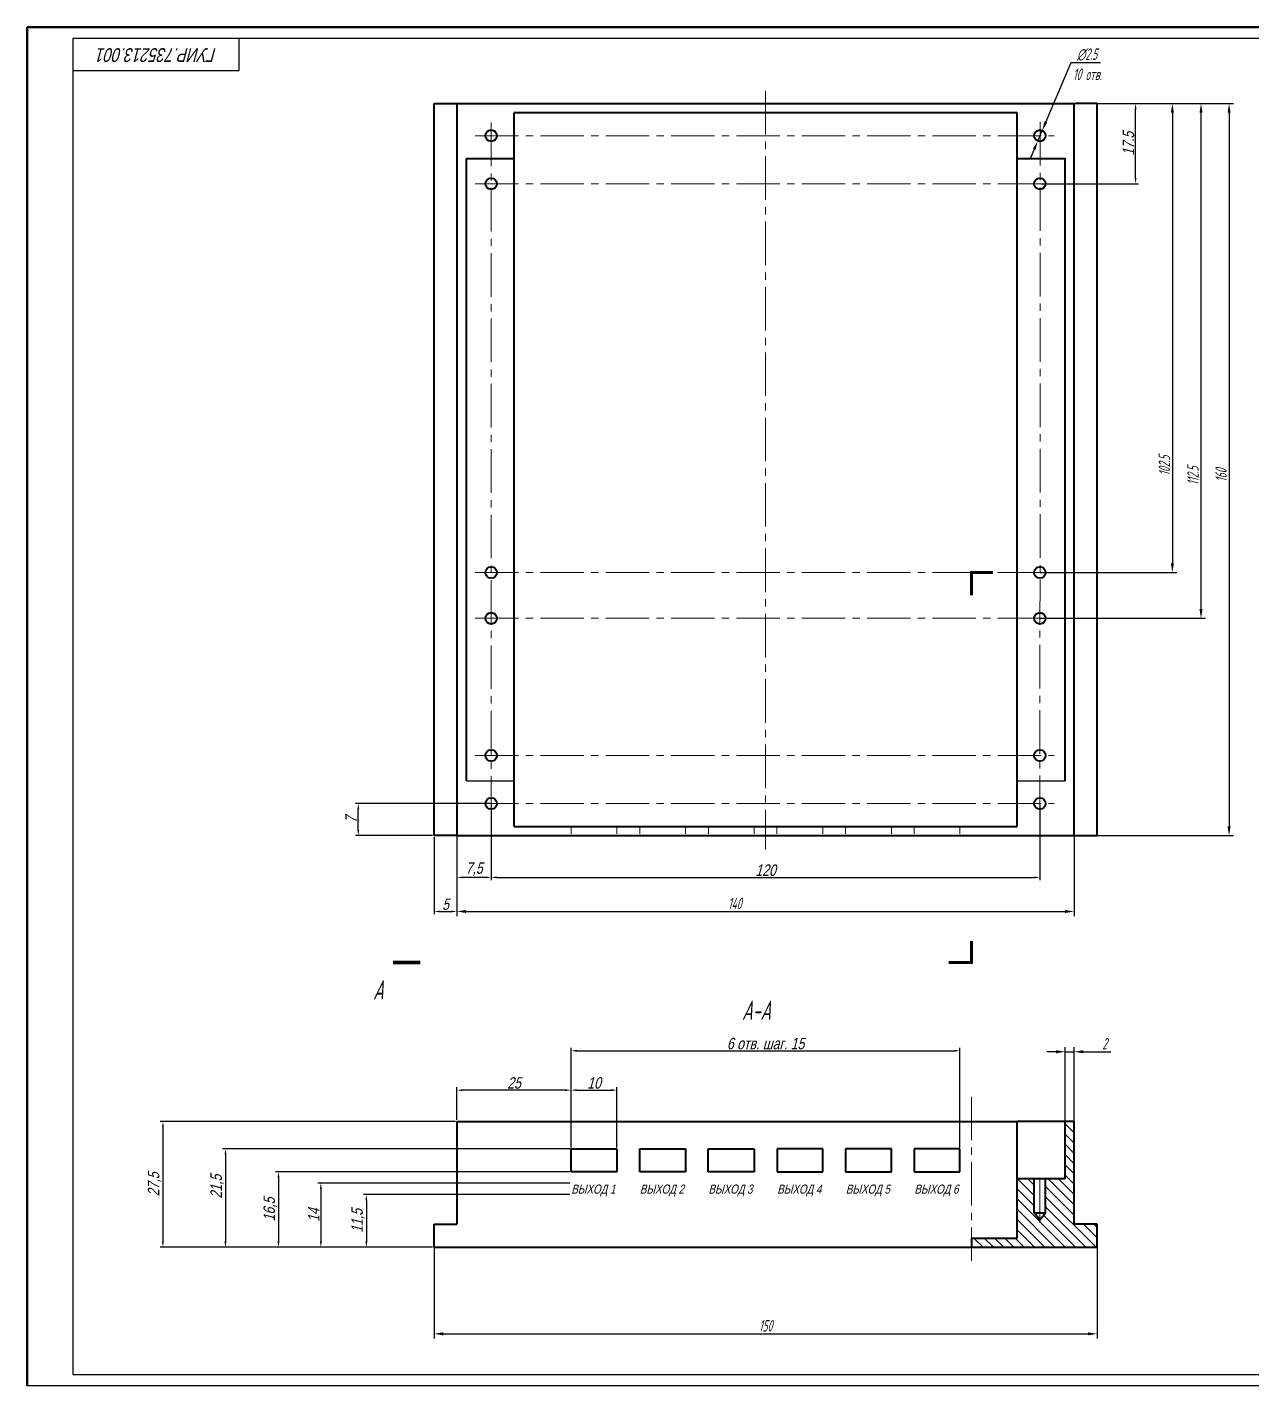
# Model space of a CAD drawing. Header units: millimetres. Extents: x 4478846 to 4492776, y 3796523 to 3799112.
# Drawn here: x 4483942 to 4484478, y 3797671 to 3798265 of the extents above; entities that cross this region are included whole.
import ezdxf

# ---------------------------------------------------------------- set-up
doc = ezdxf.new("R2010")
doc.units = ezdxf.units.MM
doc.linetypes.add('CENTER2', pattern=[28.575, 19.05, -3.175, 3.175, -3.175])
doc.linetypes.add('HIDDEN2', pattern=[4.7625, 3.175, -1.5875])
doc.layers.get('0').update_dxf_attribs({"lineweight": 25})
doc.layers.get('Defpoints').update_dxf_attribs({"color": 5})
for name, color, linetype, lineweight in [('1', 1, 'Continuous', 40), ('2', 3, 'CENTER2', 20), ('3', 2, 'HIDDEN2', 20), ('dim', 7, 'Continuous', 20), ('Рамка', 7, 'Continuous', 60)]:
    doc.layers.add(name, color=color, linetype=linetype, lineweight=lineweight)
for name, color, linetype in [('MultiLayer', 9, 'Continuous'), ('RAHMEN025', 7, 'Continuous'), ('Title', 7, 'Continuous'), ('TopLayer', 1, 'Continuous')]:
    doc.layers.add(name, color=color, linetype=linetype)
doc.styles.add('35', font='gostw.shx', dxfattribs={"width": 0.65, "oblique": 15, "height": 3.5})
doc.styles.add('5', font='gostw.shx', dxfattribs={"width": 0.75, "oblique": 15, "height": 5})
doc.styles.add('7', font='gostw.shx', dxfattribs={"width": 0.75, "oblique": 15, "height": 7})
doc.styles.add('ESKD', font='standarteskd.shx', dxfattribs={"width": 0.8, "oblique": 15})
doc.styles.get("Standard").update_dxf_attribs({"font": 'arial.ttf'})
doc.dimstyles.new('BUT$0', dxfattribs={"dimtxt": 3.5, "dimasz": 4, "dimexe": 2, "dimexo": 0, "dimgap": 1, "dimtad": 1, "dimdec": 4, "dimzin": 9, "dimdsep": 46, "dimtxsty": '35', "dimcen": 0, "dimclrd": 256, "dimclre": 256, "dimclrt": 256, "dimadec": 0, "dimazin": 0, "dimtfac": 0.7, "dimtdec": 4, "dimtmove": 0, "dimatfit": 0, "dimfxl": 1, "dimtolj": 1, "dimtzin": 9, "dimarcsym": 0})
doc.dimstyles.new('BUT$3', dxfattribs={"dimtxt": 3.5, "dimasz": 4, "dimexe": 2, "dimexo": 0, "dimgap": 1, "dimtad": 1, "dimtoh": 1, "dimdec": 4, "dimzin": 9, "dimdsep": 46, "dimtxsty": '35', "dimcen": 0, "dimclrd": 256, "dimclre": 256, "dimclrt": 256, "dimadec": 0, "dimazin": 0, "dimtfac": 0.7, "dimtdec": 4, "dimtmove": 0, "dimatfit": 0, "dimfxl": 1, "dimtolj": 1, "dimtzin": 9, "dimarcsym": 0})
doc.dimstyles.new('ISO-25', dxfattribs={"dimtxt": 2.5, "dimasz": 2.5, "dimexe": 1.25, "dimexo": 0.625, "dimtad": 1, "dimtxsty": 'Standard', "dimcen": 2.5, "dimadec": 0, "dimazin": 0, "dimtfac": 1, "dimtmove": 0, "dimatfit": 3, "dimfxl": 1, "dimarcsym": 0})

# ---------------------------------------------------------------- blocks, each defined once
blk = doc.blocks.new('*D336')
at = {"layer": 'Defpoints', "color": 0, "transparency": 16777216}
for p in [(4484399.76, 3798231.07), (4484455.23, 3798231.07), (4484384.91, 3798006.07)]:
    blk.add_point(p, dxfattribs=at)
at = {"layer": 'dim', "lineweight": -2, "transparency": 16777216}
for p, q in [((4484399.76, 3798231.07), (4484457.23, 3798231.07)), ((4484455.23, 3798010.07), (4484455.23, 3798227.07)), ((4484384.91, 3798006.07), (4484457.23, 3798006.07))]:
    blk.add_line(p, q, dxfattribs=at)
at = {"layer": 'dim', "transparency": 16777216}
for points in [[(4484454.56, 3798227.07), (4484455.9, 3798227.07), (4484455.23, 3798231.07)], [(4484454.56, 3798010.07), (4484455.9, 3798010.07), (4484455.23, 3798006.07)]]:
    blk.add_solid(points, dxfattribs=at)
at = {"layer": 'dim', "transparency": 16777216, "insert": (4484451.73, 3798068.35), "char_height": 5, "attachment_point": 5, "rotation": 90, "style": '5'}
blk.add_mtext('\\A1;112.5', dxfattribs=at)
blk = doc.blocks.new('*D344')
at = {"layer": 'Defpoints', "color": 0, "transparency": 16777216}
for p in [(4484399.76, 3798231.07), (4484399.76, 3797911.07), (4484467.5, 3797911.07)]:
    blk.add_point(p, dxfattribs=at)
at = {"layer": 'dim', "lineweight": -2, "transparency": 16777216}
for p, q in [((4484399.76, 3798231.07), (4484469.5, 3798231.07)), ((4484467.5, 3798227.07), (4484467.5, 3797915.07)), ((4484399.76, 3797911.07), (4484469.5, 3797911.07))]:
    blk.add_line(p, q, dxfattribs=at)
at = {"layer": 'dim', "transparency": 16777216}
for points in [[(4484466.84, 3798227.07), (4484468.17, 3798227.07), (4484467.5, 3798231.07)], [(4484466.84, 3797915.07), (4484468.17, 3797915.07), (4484467.5, 3797911.07)]]:
    blk.add_solid(points, dxfattribs=at)
at = {"layer": 'dim', "transparency": 16777216, "insert": (4484464, 3798068.6), "char_height": 5, "attachment_point": 5, "rotation": 90, "style": '5'}
blk.add_mtext('\\A1;160', dxfattribs=at)
blk = doc.blocks.new('*D337')
at = {"layer": 'Defpoints', "color": 0, "transparency": 16777216}
for p in [(4484399.76, 3798231.07), (4484384.76, 3798026.07), (4484442.7, 3798026.07)]:
    blk.add_point(p, dxfattribs=at)
at = {"layer": 'dim', "lineweight": -2, "transparency": 16777216}
for p, q in [((4484399.76, 3798231.07), (4484444.7, 3798231.07)), ((4484442.7, 3798227.07), (4484442.7, 3798030.07)), ((4484384.76, 3798026.07), (4484444.7, 3798026.07))]:
    blk.add_line(p, q, dxfattribs=at)
at = {"layer": 'dim', "transparency": 16777216}
for points in [[(4484442.04, 3798227.07), (4484443.37, 3798227.07), (4484442.7, 3798231.07)], [(4484442.04, 3798030.07), (4484443.37, 3798030.07), (4484442.7, 3798026.07)]]:
    blk.add_solid(points, dxfattribs=at)
at = {"layer": 'dim', "transparency": 16777216, "insert": (4484439.2, 3798072.83), "char_height": 5, "attachment_point": 5, "rotation": 90, "style": '5'}
blk.add_mtext('\\A1;102.5', dxfattribs=at)
blk = doc.blocks.new('*D345')
at = {"layer": 'Defpoints', "color": 0, "transparency": 16777216}
for p in [(4484383.83, 3798214.75), (4484385.79, 3798219.35)]:
    blk.add_point(p, dxfattribs=at)
at = {"layer": 'dim', "lineweight": -2, "transparency": 16777216}
for p, q in [((4484387.35, 3798223.03), (4484398.43, 3798249.04)), ((4484398.43, 3798249.04), (4484411.3, 3798249.04)), ((4484383.83, 3798214.75), (4484385.79, 3798219.35)), ((4484382.26, 3798211.07), (4484380.69, 3798207.39))]:
    blk.add_line(p, q, dxfattribs=at)
at = {"layer": 'dim', "transparency": 16777216}
for points in [[(4484386.74, 3798223.29), (4484387.97, 3798222.77), (4484385.79, 3798219.35)], [(4484381.65, 3798211.33), (4484382.87, 3798210.81), (4484383.83, 3798214.75)]]:
    blk.add_solid(points, dxfattribs=at)
at = {"layer": 'dim', "transparency": 16777216, "insert": (4484405.37, 3798252.54), "char_height": 5, "attachment_point": 5, "style": '5'}
blk.add_mtext('\\A1;∅2.5', dxfattribs=at)
blk = doc.blocks.new('*D346')
at = {"layer": 'Defpoints', "color": 0, "transparency": 16777216}
for p in [(4484399.76, 3797925.07), (4484129.76, 3797911.07), (4484399.76, 3797877.9)]:
    blk.add_point(p, dxfattribs=at)
at = {"layer": 'dim', "lineweight": -2, "transparency": 16777216}
for p, q in [((4484399.76, 3797925.07), (4484399.76, 3797875.9)), ((4484129.76, 3797911.07), (4484129.76, 3797875.9)), ((4484133.76, 3797877.9), (4484395.76, 3797877.9))]:
    blk.add_line(p, q, dxfattribs=at)
at = {"layer": 'dim', "transparency": 16777216}
for points in [[(4484133.76, 3797878.56), (4484133.76, 3797877.23), (4484129.76, 3797877.9)], [(4484395.76, 3797878.56), (4484395.76, 3797877.23), (4484399.76, 3797877.9)]]:
    blk.add_solid(points, dxfattribs=at)
at = {"layer": 'dim', "transparency": 16777216, "insert": (4484251.28, 3797881.4), "char_height": 5, "attachment_point": 5, "style": '5'}
blk.add_mtext('\\A1;140', dxfattribs=at)
blk = doc.blocks.new('*D359')
at = {"layer": 'Defpoints', "color": 0, "transparency": 16777216}
for p in [(4484119.76, 3797731.12), (4484409.76, 3797731.12), (4484409.76, 3797693.24)]:
    blk.add_point(p, dxfattribs=at)
at = {"layer": 'dim', "lineweight": -2, "transparency": 16777216}
for p, q in [((4484119.76, 3797731.12), (4484119.76, 3797691.24)), ((4484409.76, 3797731.12), (4484409.76, 3797691.24)), ((4484123.76, 3797693.24), (4484405.76, 3797693.24))]:
    blk.add_line(p, q, dxfattribs=at)
at = {"layer": 'dim', "transparency": 16777216}
for points in [[(4484123.76, 3797693.9), (4484123.76, 3797692.57), (4484119.76, 3797693.24)], [(4484405.76, 3797693.9), (4484405.76, 3797692.57), (4484409.76, 3797693.24)]]:
    blk.add_solid(points, dxfattribs=at)
at = {"layer": 'dim', "transparency": 16777216, "insert": (4484264.76, 3797696.74), "char_height": 5, "attachment_point": 5, "style": '5'}
blk.add_mtext('\\A1;150', dxfattribs=at)
blk = doc.blocks.new('*D363')
at = {"layer": 'Defpoints', "color": 0, "transparency": 16777216}
for p in [(4484395.76, 3797816.57), (4484395.76, 3797786.12), (4484399.76, 3797786.12)]:
    blk.add_point(p, dxfattribs=at)
at = {"layer": 'dim', "lineweight": -2, "transparency": 16777216}
for p, q in [((4484391.76, 3797816.57), (4484387.76, 3797816.57)), ((4484395.76, 3797786.12), (4484395.76, 3797818.57)), ((4484395.76, 3797816.57), (4484399.76, 3797816.57)), ((4484399.76, 3797786.12), (4484399.76, 3797818.57)), ((4484403.76, 3797816.57), (4484415.76, 3797816.57))]:
    blk.add_line(p, q, dxfattribs=at)
at = {"layer": 'dim', "transparency": 16777216}
for points in [[(4484391.76, 3797817.24), (4484391.76, 3797815.9), (4484395.76, 3797816.57)], [(4484403.76, 3797817.24), (4484403.76, 3797815.9), (4484399.76, 3797816.57)]]:
    blk.add_solid(points, dxfattribs=at)
at = {"layer": 'dim', "transparency": 16777216, "insert": (4484413.05, 3797820.07), "char_height": 5, "attachment_point": 5, "style": '5'}
blk.add_mtext('\\A1;2', dxfattribs=at)
blk = doc.blocks.new('*D364')
at = {"layer": 'Defpoints', "color": 0, "transparency": 16777216}
for p in [(4484399.76, 3798231.07), (4484426.62, 3798231.07), (4484384.76, 3798196.07)]:
    blk.add_point(p, dxfattribs=at)
at = {"layer": 'dim', "color": 0, "lineweight": -2, "transparency": 16777216}
for p, q in [((4484400.38, 3798231.07), (4484427.87, 3798231.07)), ((4484426.62, 3798198.57), (4484426.62, 3798228.57)), ((4484385.38, 3798196.07), (4484427.87, 3798196.07))]:
    blk.add_line(p, q, dxfattribs=at)
at = {"layer": 'dim', "color": 0, "transparency": 16777216}
for points in [[(4484426.2, 3798228.57), (4484427.04, 3798228.57), (4484426.62, 3798231.07)], [(4484426.2, 3798198.57), (4484427.04, 3798198.57), (4484426.62, 3798196.07)]]:
    blk.add_solid(points, dxfattribs=at)
at = {"layer": 'dim', "color": 0, "transparency": 16777216, "insert": (4484423.5, 3798213.57), "char_height": 2.5, "attachment_point": 5, "rotation": 90, "style": 'ESKD'}
blk.add_mtext('{\\H2x;17.5}', dxfattribs=at)
blk = doc.blocks.new('*D365')
at = {"layer": 'Defpoints', "color": 0, "transparency": 16777216}
for p in [(4484179.72, 3797774.12), (4484028.51, 3797731.12), (4484119.76, 3797731.12)]:
    blk.add_point(p, dxfattribs=at)
at = {"layer": 'dim', "color": 0, "lineweight": -2, "transparency": 16777216}
for p, q in [((4484179.09, 3797774.12), (4484027.26, 3797774.12)), ((4484028.51, 3797771.62), (4484028.51, 3797733.62)), ((4484119.13, 3797731.12), (4484027.26, 3797731.12))]:
    blk.add_line(p, q, dxfattribs=at)
at = {"layer": 'dim', "color": 0, "transparency": 16777216}
for points in [[(4484028.09, 3797771.62), (4484028.93, 3797771.62), (4484028.51, 3797774.12)], [(4484028.09, 3797733.62), (4484028.93, 3797733.62), (4484028.51, 3797731.12)]]:
    blk.add_solid(points, dxfattribs=at)
at = {"layer": 'dim', "color": 0, "transparency": 16777216, "insert": (4484024.91, 3797757.62), "char_height": 2.5, "attachment_point": 5, "rotation": 90, "style": 'ESKD'}
blk.add_mtext('{\\H2x;21,5}', dxfattribs=at)
blk = doc.blocks.new('*D366')
at = {"layer": 'Defpoints', "color": 0, "transparency": 16777216}
for p in [(4484179.72, 3797764.12), (4484051.72, 3797731.12), (4484119.76, 3797731.12)]:
    blk.add_point(p, dxfattribs=at)
at = {"layer": 'dim', "color": 0, "lineweight": -2, "transparency": 16777216}
for p, q in [((4484179.09, 3797764.12), (4484050.47, 3797764.12)), ((4484051.72, 3797761.62), (4484051.72, 3797733.62)), ((4484119.13, 3797731.12), (4484050.47, 3797731.12))]:
    blk.add_line(p, q, dxfattribs=at)
at = {"layer": 'dim', "color": 0, "transparency": 16777216}
for points in [[(4484051.3, 3797761.62), (4484052.14, 3797761.62), (4484051.72, 3797764.12)], [(4484051.3, 3797733.62), (4484052.14, 3797733.62), (4484051.72, 3797731.12)]]:
    blk.add_solid(points, dxfattribs=at)
at = {"layer": 'dim', "color": 0, "transparency": 16777216, "insert": (4484048.12, 3797747.62), "char_height": 2.5, "width": 5.5293, "attachment_point": 5, "rotation": 90, "style": 'ESKD'}
blk.add_mtext('{\\H2x;16,5}', dxfattribs=at)
blk = doc.blocks.new('*D367')
at = {"layer": 'Defpoints', "color": 0, "transparency": 16777216}
for p in [(4484129.76, 3797799.77), (4484129.76, 3797786.12), (4484179.72, 3797774.12)]:
    blk.add_point(p, dxfattribs=at)
at = {"layer": 'dim', "color": 0, "lineweight": -2, "transparency": 16777216}
for p, q in [((4484129.76, 3797786.75), (4484129.76, 3797801.02)), ((4484177.22, 3797799.77), (4484132.26, 3797799.77)), ((4484179.72, 3797774.75), (4484179.72, 3797801.02))]:
    blk.add_line(p, q, dxfattribs=at)
at = {"layer": 'dim', "color": 0, "transparency": 16777216}
for points in [[(4484132.26, 3797800.19), (4484132.26, 3797799.36), (4484129.76, 3797799.77)], [(4484177.22, 3797800.19), (4484177.22, 3797799.36), (4484179.72, 3797799.77)]]:
    blk.add_solid(points, dxfattribs=at)
at = {"layer": 'dim', "color": 0, "transparency": 16777216, "insert": (4484154.74, 3797802.9), "char_height": 2.5, "attachment_point": 5, "style": 'ESKD'}
blk.add_mtext('{\\H2x;25}', dxfattribs=at)
blk = doc.blocks.new('*D414')
at = {"layer": 'Defpoints', "color": 0, "transparency": 16777216}
for p in [(4484199.72, 3797799.77), (4484179.72, 3797774.12), (4484199.72, 3797774.12)]:
    blk.add_point(p, dxfattribs=at)
at = {"layer": 'dim', "color": 0, "lineweight": -2, "transparency": 16777216}
for p, q in [((4484179.72, 3797774.75), (4484179.72, 3797801.02)), ((4484182.22, 3797799.77), (4484197.22, 3797799.77)), ((4484199.72, 3797774.75), (4484199.72, 3797801.02))]:
    blk.add_line(p, q, dxfattribs=at)
at = {"layer": 'dim', "color": 0, "transparency": 16777216}
for points in [[(4484182.22, 3797800.19), (4484182.22, 3797799.36), (4484179.72, 3797799.77)], [(4484197.22, 3797800.19), (4484197.22, 3797799.36), (4484199.72, 3797799.77)]]:
    blk.add_solid(points, dxfattribs=at)
at = {"layer": 'dim', "color": 0, "transparency": 16777216, "insert": (4484189.72, 3797802.9), "char_height": 2.5, "attachment_point": 5, "style": 'ESKD'}
blk.add_mtext('{\\H2x;10}', dxfattribs=at)
blk = doc.blocks.new('*D415')
at = {"layer": 'Defpoints', "color": 0, "transparency": 16777216}
for p in [(4484349.8, 3797816.99), (4484179.72, 3797774.12), (4484349.8, 3797774.12)]:
    blk.add_point(p, dxfattribs=at)
at = {"layer": 'dim', "color": 0, "lineweight": -2, "transparency": 16777216}
for p, q in [((4484179.72, 3797774.75), (4484179.72, 3797818.24)), ((4484182.22, 3797816.99), (4484347.3, 3797816.99)), ((4484349.8, 3797774.75), (4484349.8, 3797818.24))]:
    blk.add_line(p, q, dxfattribs=at)
at = {"layer": 'dim', "color": 0, "transparency": 16777216}
for points in [[(4484182.22, 3797817.4), (4484182.22, 3797816.57), (4484179.72, 3797816.99)], [(4484347.3, 3797817.4), (4484347.3, 3797816.57), (4484349.8, 3797816.99)]]:
    blk.add_solid(points, dxfattribs=at)
at = {"layer": 'dim', "color": 0, "transparency": 16777216, "insert": (4484264.76, 3797820.11), "char_height": 2.5, "attachment_point": 5, "style": 'ESKD'}
blk.add_mtext('{\\H2x;6 отв. шаг. 15}', dxfattribs=at)
blk = doc.blocks.new('*D419')
at = {"layer": 'Defpoints', "color": 0, "transparency": 16777216}
for p in [(4484179.72, 3797759.12), (4484070.23, 3797731.12), (4484119.76, 3797731.12)]:
    blk.add_point(p, dxfattribs=at)
at = {"layer": 'dim', "color": 0, "lineweight": -2, "transparency": 16777216}
for p, q in [((4484179.09, 3797759.12), (4484068.98, 3797759.12)), ((4484070.23, 3797756.62), (4484070.23, 3797733.62)), ((4484119.13, 3797731.12), (4484068.98, 3797731.12))]:
    blk.add_line(p, q, dxfattribs=at)
at = {"layer": 'dim', "color": 0, "transparency": 16777216}
for points in [[(4484069.82, 3797756.62), (4484070.65, 3797756.62), (4484070.23, 3797759.12)], [(4484069.82, 3797733.62), (4484070.65, 3797733.62), (4484070.23, 3797731.12)]]:
    blk.add_solid(points, dxfattribs=at)
at = {"layer": 'dim', "color": 0, "transparency": 16777216, "insert": (4484067.11, 3797745.12), "char_height": 2.5, "attachment_point": 5, "rotation": 90, "style": 'ESKD'}
blk.add_mtext('{\\H2x;14}', dxfattribs=at)
blk = doc.blocks.new('*D420')
at = {"layer": 'Defpoints', "color": 0, "transparency": 16777216}
for p in [(4484129.76, 3797786.12), (4484001.15, 3797731.12), (4484119.76, 3797731.12)]:
    blk.add_point(p, dxfattribs=at)
at = {"layer": 'dim', "color": 0, "lineweight": -2, "transparency": 16777216}
for p, q in [((4484129.13, 3797786.12), (4483999.9, 3797786.12)), ((4484001.15, 3797783.62), (4484001.15, 3797733.62)), ((4484119.13, 3797731.12), (4483999.9, 3797731.12))]:
    blk.add_line(p, q, dxfattribs=at)
at = {"layer": 'dim', "color": 0, "transparency": 16777216}
for points in [[(4484000.74, 3797783.62), (4484001.57, 3797783.62), (4484001.15, 3797786.12)], [(4484000.74, 3797733.62), (4484001.57, 3797733.62), (4484001.15, 3797731.12)]]:
    blk.add_solid(points, dxfattribs=at)
at = {"layer": 'dim', "color": 0, "transparency": 16777216, "insert": (4483997.55, 3797758.62), "char_height": 2.5, "width": 6.119, "attachment_point": 5, "rotation": 90, "style": 'ESKD'}
blk.add_mtext('{\\H2x;27,5}', dxfattribs=at)
blk = doc.blocks.new('*D421')
at = {"layer": 'Defpoints', "color": 0, "transparency": 16777216}
for p in [(4484179.72, 3797754.12), (4484090.14, 3797731.12), (4484119.13, 3797731.12)]:
    blk.add_point(p, dxfattribs=at)
at = {"layer": 'dim', "color": 0, "lineweight": -2, "transparency": 16777216}
for p, q in [((4484179.09, 3797754.12), (4484088.89, 3797754.12)), ((4484090.14, 3797751.62), (4484090.14, 3797733.62)), ((4484118.51, 3797731.12), (4484088.89, 3797731.12))]:
    blk.add_line(p, q, dxfattribs=at)
at = {"layer": 'dim', "color": 0, "transparency": 16777216}
for points in [[(4484089.72, 3797751.62), (4484090.55, 3797751.62), (4484090.14, 3797754.12)], [(4484089.72, 3797733.62), (4484090.55, 3797733.62), (4484090.14, 3797731.12)]]:
    blk.add_solid(points, dxfattribs=at)
at = {"layer": 'dim', "color": 0, "transparency": 16777216, "insert": (4484086.53, 3797742.62), "char_height": 2.5, "attachment_point": 5, "rotation": 90, "style": 'ESKD'}
blk.add_mtext('{\\H2x;11,5}', dxfattribs=at)
blk = doc.blocks.new('*D428')
at = {"layer": 'Defpoints', "color": 0, "transparency": 16777216}
for p in [(4484119.76, 3797911.07), (4484129.76, 3797911.07), (4484129.76, 3797877.9)]:
    blk.add_point(p, dxfattribs=at)
at = {"layer": 'dim', "color": 0, "lineweight": -2, "transparency": 16777216}
for p, q in [((4484119.76, 3797910.44), (4484119.76, 3797876.65)), ((4484129.76, 3797910.44), (4484129.76, 3797876.65)), ((4484122.26, 3797877.9), (4484127.26, 3797877.9))]:
    blk.add_line(p, q, dxfattribs=at)
at = {"layer": 'dim', "color": 0, "transparency": 16777216}
for points in [[(4484122.26, 3797878.31), (4484122.26, 3797877.48), (4484119.76, 3797877.9)], [(4484127.26, 3797878.31), (4484127.26, 3797877.48), (4484129.76, 3797877.9)]]:
    blk.add_solid(points, dxfattribs=at)
at = {"layer": 'dim', "color": 0, "transparency": 16777216, "insert": (4484124.76, 3797881.02), "char_height": 2.5, "attachment_point": 5, "style": 'ESKD'}
blk.add_mtext('{\\H2x;5}', dxfattribs=at)
blk = doc.blocks.new('*D429')
at = {"layer": 'Defpoints', "color": 0, "transparency": 16777216}
for p in [(4484086.62, 3797925.07), (4484144.76, 3797925.07), (4484119.76, 3797911.07)]:
    blk.add_point(p, dxfattribs=at)
at = {"layer": 'dim', "color": 0, "lineweight": -2, "transparency": 16777216}
for p, q in [((4484144.13, 3797925.07), (4484085.37, 3797925.07)), ((4484086.62, 3797913.57), (4484086.62, 3797922.57)), ((4484119.13, 3797911.07), (4484085.37, 3797911.07))]:
    blk.add_line(p, q, dxfattribs=at)
at = {"layer": 'dim', "color": 0, "transparency": 16777216}
for points in [[(4484086.2, 3797922.57), (4484087.04, 3797922.57), (4484086.62, 3797925.07)], [(4484086.2, 3797913.57), (4484087.04, 3797913.57), (4484086.62, 3797911.07)]]:
    blk.add_solid(points, dxfattribs=at)
at = {"layer": 'dim', "color": 0, "transparency": 16777216, "insert": (4484083.5, 3797918.07), "char_height": 2.5, "attachment_point": 5, "rotation": 90, "style": 'ESKD'}
blk.add_mtext('{\\H2x;7}', dxfattribs=at)
blk = doc.blocks.new('*D445')
at = {"layer": 'Defpoints', "color": 0, "transparency": 16777216}
for p in [(4484144.76, 3797925.07), (4484129.76, 3797911.07), (4484129.76, 3797892.79)]:
    blk.add_point(p, dxfattribs=at)
at = {"layer": 'dim', "color": 0, "lineweight": -2, "transparency": 16777216}
for p, q in [((4484144.76, 3797924.45), (4484144.76, 3797891.54)), ((4484129.76, 3797910.44), (4484129.76, 3797891.54)), ((4484142.26, 3797892.79), (4484132.26, 3797892.79))]:
    blk.add_line(p, q, dxfattribs=at)
at = {"layer": 'dim', "color": 0, "transparency": 16777216}
for points in [[(4484132.26, 3797893.21), (4484132.26, 3797892.37), (4484129.76, 3797892.79)], [(4484142.26, 3797893.21), (4484142.26, 3797892.37), (4484144.76, 3797892.79)]]:
    blk.add_solid(points, dxfattribs=at)
at = {"layer": 'dim', "color": 0, "transparency": 16777216, "insert": (4484137.26, 3797896.39), "char_height": 2.5, "attachment_point": 5, "style": 'ESKD'}
blk.add_mtext('{\\H2x;7,5}', dxfattribs=at)
blk = doc.blocks.new('*D446')
at = {"layer": 'Defpoints', "color": 0, "transparency": 16777216}
for p in [(4484144.76, 3797925.07), (4484384.76, 3797925.07), (4484384.76, 3797892.79)]:
    blk.add_point(p, dxfattribs=at)
at = {"layer": 'dim', "color": 0, "lineweight": -2, "transparency": 16777216}
for p, q in [((4484144.76, 3797924.45), (4484144.76, 3797891.54)), ((4484384.76, 3797924.45), (4484384.76, 3797891.54)), ((4484147.26, 3797892.79), (4484382.26, 3797892.79))]:
    blk.add_line(p, q, dxfattribs=at)
at = {"layer": 'dim', "color": 0, "transparency": 16777216}
for points in [[(4484147.26, 3797893.21), (4484147.26, 3797892.37), (4484144.76, 3797892.79)], [(4484382.26, 3797893.21), (4484382.26, 3797892.37), (4484384.76, 3797892.79)]]:
    blk.add_solid(points, dxfattribs=at)
at = {"layer": 'dim', "color": 0, "transparency": 16777216, "insert": (4484264.76, 3797895.92), "char_height": 2.5, "attachment_point": 5, "style": 'ESKD'}
blk.add_mtext('{\\H2x;120}', dxfattribs=at)

msp = doc.modelspace()

# ---------------------------------------------------------------- hatches: boundary and pattern name
at = {"transparency": 33554687}
h = msp.add_hatch(dxfattribs=at)
h.set_pattern_fill('ANSI31', color=256, angle=90)
h.set_pattern_definition([(135, (4484377.3277, 3797758.624), (-2.24506, -2.24506), [])])
h.paths.add_polyline_path([(4484399.75851, 3797786.12391), (4484395.75851, 3797786.12391), (4484395.75851, 3797761.12391), (4484387.26073, 3797761.12391), (4484387.26073, 3797746.12391), (4484384.75851, 3797743.12391), (4484382.25629, 3797746.12391), (4484382.25629, 3797761.12391), (4484374.75851, 3797761.12391), (4484374.75851, 3797735.12391), (4484354.89684, 3797735.12391), (4484354.89684, 3797731.12391), (4484399.75851, 3797731.12391), (4484409.75851, 3797731.12391), (4484409.75851, 3797741.12391), (4484399.75851, 3797741.12391)])

# ---------------------------------------------------------------- linework, layer by layer
for p, q in [((4484776.77537, 3798259.5109), (4483961.77537, 3798259.5109)), ((4483961.77537, 3798259.5109), (4483961.77537, 3797675.5109)), ((4484034.54385, 3798245.5109), (4484034.54385, 3798259.5109)), ((4483961.77537, 3798245.5109), (4484034.52133, 3798245.5109)), ((4483961.77537, 3797675.5109), (4484776.77537, 3797675.5109))]:
    msp.add_line(p, q)
at = {"layer": '1'}
for p, q in [((4484119.75851, 3797911.06882), (4484119.75851, 3798231.06882)), ((4484119.75851, 3798231.06882), (4484129.75851, 3798231.06882)), ((4484129.75851, 3798231.06882), (4484399.75851, 3798231.06882)), ((4484129.75851, 3798231.06882), (4484129.75851, 3797911.06882)), ((4484374.75851, 3798227.06882), (4484154.75851, 3798227.06882)), ((4484154.75851, 3797915.06882), (4484154.75851, 3798227.06882)), ((4484374.75851, 3797915.06882), (4484374.75851, 3798227.06882)), ((4484399.75851, 3797911.06882), (4484399.75851, 3798231.06882)), ((4484409.75851, 3798231.06882), (4484400.38351, 3798231.06882)), ((4484409.75851, 3797911.06882), (4484409.75851, 3798231.06882)), ((4484133.75851, 3798207.06882), (4484133.75851, 3797935.06882)), ((4484133.75851, 3798207.06882), (4484154.75851, 3798207.06882)), ((4484374.75851, 3798207.06882), (4484395.75851, 3798207.06882)), ((4484395.75851, 3797935.06882), (4484395.75851, 3798207.06882)), ((4484154.75851, 3797915.06882), (4484374.75851, 3797915.06882)), ((4484129.75851, 3797911.06882), (4484119.75851, 3797911.06882)), ((4484129.75851, 3797911.06882), (4484399.75851, 3797911.06882)), ((4484399.75851, 3797911.06882), (4484409.75851, 3797911.06882)), ((4484129.75851, 3797786.12391), (4484129.75851, 3797741.12391)), ((4484129.75851, 3797786.12391), (4484374.75851, 3797786.12391)), ((4484395.75851, 3797786.12391), (4484374.75851, 3797786.12391)), ((4484374.75851, 3797761.12391), (4484374.75851, 3797786.12391)), ((4484395.75851, 3797761.12391), (4484395.75851, 3797786.12391)), ((4484399.75851, 3797786.12391), (4484395.75851, 3797786.12391)), ((4484399.75851, 3797741.12391), (4484399.75851, 3797786.12391)), ((4484179.71928, 3797764.12391), (4484179.71928, 3797774.12391)), ((4484179.71928, 3797774.12391), (4484199.71928, 3797774.12391)), ((4484199.71928, 3797774.12391), (4484199.71928, 3797764.12391)), ((4484209.71928, 3797764.12391), (4484209.71928, 3797774.12391)), ((4484209.71928, 3797774.12391), (4484229.71928, 3797774.12391)), ((4484229.71928, 3797774.12391), (4484229.71928, 3797764.12391)), ((4484239.71928, 3797764.12391), (4484239.71928, 3797774.12391)), ((4484239.71928, 3797774.12391), (4484259.71928, 3797774.12391)), ((4484259.71928, 3797774.12391), (4484259.71928, 3797764.12391)), ((4484289.79774, 3797774.12391), (4484269.79774, 3797774.12391)), ((4484269.79774, 3797774.12391), (4484269.79774, 3797764.12391)), ((4484289.79774, 3797764.12391), (4484289.79774, 3797774.12391)), ((4484319.79774, 3797774.12391), (4484299.79774, 3797774.12391)), ((4484299.79774, 3797774.12391), (4484299.79774, 3797764.12391)), ((4484319.79774, 3797764.12391), (4484319.79774, 3797774.12391)), ((4484349.79774, 3797774.12391), (4484329.79774, 3797774.12391)), ((4484329.79774, 3797774.12391), (4484329.79774, 3797764.12391)), ((4484349.79774, 3797764.12391), (4484349.79774, 3797774.12391)), ((4484199.71928, 3797764.12391), (4484179.71928, 3797764.12391)), ((4484229.71928, 3797764.12391), (4484209.71928, 3797764.12391)), ((4484259.71928, 3797764.12391), (4484239.71928, 3797764.12391)), ((4484269.79774, 3797764.12391), (4484289.79774, 3797764.12391)), ((4484299.79774, 3797764.12391), (4484319.79774, 3797764.12391)), ((4484329.79774, 3797764.12391), (4484349.79774, 3797764.12391)), ((4484374.75851, 3797735.12391), (4484374.75851, 3797761.12391)), ((4484374.75851, 3797761.12391), (4484395.75851, 3797761.12391)), ((4484382.25629, 3797746.12391), (4484382.25629, 3797761.12391)), ((4484387.26073, 3797746.12391), (4484387.26073, 3797761.12391)), ((4484387.26073, 3797761.12391), (4484395.75851, 3797761.12391)), ((4484382.25629, 3797746.12391), (4484387.26073, 3797746.12391)), ((4484384.75851, 3797743.12391), (4484382.25629, 3797746.12391)), ((4484384.75851, 3797743.12391), (4484387.26073, 3797746.12391)), ((4484119.75851, 3797731.12391), (4484119.75851, 3797741.12391)), ((4484119.75851, 3797741.12391), (4484129.75851, 3797741.12391)), ((4484409.75851, 3797741.12391), (4484399.75851, 3797741.12391)), ((4484409.75851, 3797731.12391), (4484409.75851, 3797741.12391)), ((4484354.89684, 3797735.12391), (4484354.89684, 3797731.12391)), ((4484354.89684, 3797735.12391), (4484374.75851, 3797735.12391)), ((4484119.75851, 3797731.12391), (4484399.75851, 3797731.12391)), ((4484119.75851, 3797731.12391), (4484119.75851, 3797731.12391)), ((4484399.75851, 3797731.12391), (4484409.75851, 3797731.12391))]:
    msp.add_line(p, q, dxfattribs=at)
at = {"layer": '1', "flags": 128}
for points, const_width in [([(4484364.20972, 3798026.06882), (4484354.20972, 3798026.06882)], 1.33), ([(4484354.89684, 3798026.06882), (4484354.89684, 3798016.06882)], 1.33), ([(4484354.89684, 3797864.94874), (4484354.89684, 3797854.94874)], 1.33), ([(4484113.7519, 3797855.61895), (4484101.7519, 3797855.61895)], 1.596), ([(4484354.89684, 3797855.61895), (4484344.89684, 3797855.61895)], 1.33)]:
    msp.add_lwpolyline(points, dxfattribs=dict(at, const_width=const_width))
msp.add_lwpolyline([(4484104.39929, 3797855.61895, 0, 1.596, 0), (4484104.39929, 3797850.81895, 0, 0, 0), (4484104.39929, 3797837.61895, 0, 0, 0)], format="xyseb", dxfattribs=at)
at = {"layer": '1'}
for centre in [(4484144.75851, 3798217.06882), (4484384.75851, 3798217.06882), (4484144.75851, 3798196.06882), (4484384.75851, 3798196.06882), (4484144.75851, 3798026.06882), (4484384.75851, 3798026.06882), (4484144.75851, 3798006.06882), (4484384.75851, 3798006.06882), (4484144.75851, 3797946.06882), (4484384.75851, 3797946.06882), (4484144.75851, 3797925.07355), (4484384.75851, 3797925.07355)]:
    msp.add_circle(centre, 2.5, dxfattribs=at)
at = {"layer": '2'}
for p, q in [((4484264.75851, 3798236.63909), (4484264.75851, 3797905.02438)), ((4484144.75851, 3798222.82212), (4484144.75851, 3797919.05099)), ((4484384.90647, 3798223.03084), (4484384.75851, 3797919.32964)), ((4484137.68883, 3798217.06882), (4484391.03811, 3798217.06882)), ((4484137.68883, 3798196.06882), (4484391.03811, 3798196.06882)), ((4484137.68883, 3798026.06882), (4484391.03811, 3798026.06882)), ((4484137.68883, 3798006.06882), (4484391.03811, 3798006.06882)), ((4484137.68883, 3797946.06882), (4484391.03811, 3797946.06882)), ((4484137.68883, 3797925.07355), (4484391.03811, 3797925.07355)), ((4484354.89684, 3797796.92749), (4484354.89684, 3797725.12391)), ((4484384.75851, 3797741.77938), (4484384.75851, 3797763.12391))]:
    msp.add_line(p, q, dxfattribs=at)
at = {"layer": '3'}
for p, q in [((4484179.75851, 3797915.06882), (4484179.75851, 3797911.06882)), ((4484179.75851, 3797915.06882), (4484179.75851, 3797911.06882)), ((4484199.75851, 3797915.06882), (4484199.75851, 3797911.06882)), ((4484209.75851, 3797915.06882), (4484209.75851, 3797911.06882)), ((4484229.71928, 3797915.06882), (4484229.71928, 3797911.06882)), ((4484239.75851, 3797915.06882), (4484239.75851, 3797911.06882)), ((4484259.75851, 3797915.06882), (4484259.75851, 3797911.06882)), ((4484269.75851, 3797915.06882), (4484269.75851, 3797911.06882)), ((4484289.75851, 3797915.06882), (4484289.75851, 3797911.06882)), ((4484299.79774, 3797915.06882), (4484299.79774, 3797911.06882)), ((4484299.79774, 3797915.06882), (4484299.79774, 3797911.06882)), ((4484319.79774, 3797915.06882), (4484319.79774, 3797911.06882)), ((4484329.79774, 3797915.06882), (4484329.79774, 3797911.06882)), ((4484349.75851, 3797915.06882), (4484349.75851, 3797911.06882))]:
    msp.add_line(p, q, dxfattribs=at)
at = {"layer": 'dim'}
msp.add_line((4484179.71928, 3797774.12391), (4484129.75851, 3797774.12391), dxfattribs=at)
at = {"layer": 'RAHMEN025'}
msp.add_line((4484781.77537, 3797670.5109), (4483941.77537, 3797670.5109), dxfattribs=at)
at = {"layer": 'TopLayer'}
for p, q in [((4484133.75851, 3797935.06882), (4484154.75851, 3797935.06882)), ((4484374.75851, 3797935.06882), (4484395.75851, 3797935.06882))]:
    msp.add_line(p, q, dxfattribs=at)
at = {"layer": 'Рамка'}
for q in [(4483941.77537, 3797670.5109), (4484535.77537, 3798264.5109)]:
    msp.add_line((4483941.77537, 3798264.5109), q, dxfattribs=at)

# ---------------------------------------------------------------- texts
at = {"style": '5', "oblique": 15, "width": 0.75}
msp.add_text('10 отв.', height=5, dxfattribs=at).set_placement((4484399.21497, 3798241.39016))
at = {"layer": '1', "style": '7', "oblique": 15, "width": 0.75}
for s, p in [('А', (4484093.08115, 3797839.43091)), ('A-A', (4484254.44416, 3797830.47835))]:
    msp.add_text(s, height=8.4, dxfattribs=at).set_placement(p)
at = {"layer": 'MultiLayer', "lineweight": -2, "char_height": 4, "attachment_point": 1, "style": 'ESKD'}
for s, insert in [('\\A1;\\pxi-1.7082,l2.7082,t2.7082;ВЫХОД 1', (4484175.76454, 3797758.5085)), ('\\A1;\\pxi-1.7082,l2.7082,t2.7082;ВЫХОД 2', (4484205.76454, 3797758.5085)), ('\\A1;\\pxi-1.7082,l2.7082,t2.7082;ВЫХОД 3', (4484235.76454, 3797758.5085)), ('\\A1;\\pxi-1.7082,l2.7082,t2.7082;ВЫХОД 4', (4484265.84301, 3797758.5085)), ('\\A1;\\pxi-1.7082,l2.7082,t2.7082;ВЫХОД 5', (4484295.84301, 3797758.5085)), ('\\A1;\\pxi-1.7082,l2.7082,t2.7082;ВЫХОД 6', (4484325.84301, 3797758.5085))]:
    msp.add_mtext_dynamic_manual_height_columns(s, width=187.5961338, gutter_width=50, heights=[52], dxfattribs=dict(at, insert=insert))
at = {"layer": 'Title', "insert": (4483998.60816, 3798252.35372), "char_height": 7, "attachment_point": 5, "rotation": 180, "style": 'ESKD'}
msp.add_mtext_dynamic_manual_height_columns('{\\H0.85714x;ГУИР.735213.001} ', width=101.2474268, gutter_width=20, heights=[0], dxfattribs=at)

# ---------------------------------------------------------------- dimensions: what is measured, and where the dimension line sits
at = {"layer": 'dim'}
dim = msp.add_diameter_dim_2p(p1=(4484383.82764, 3798214.74859), p2=(4484385.78612, 3798219.34906), dimstyle='BUT$3', override={"dimlfac": 0.5, "dimtxsty": '5'}, dxfattribs=at)
dim.commit()
dim.dimension.update_dxf_attribs({"geometry": '*D345', "text_midpoint": (4484405.36513, 3798249.0435), "dimtype": 163})
for base, p1, p2, angle, text, dimstyle, override, picture, middle in [((4484442.70415, 3798026.06882), (4484399.75851, 3798231.06882), (4484384.75851, 3798026.06882), 90, '102.5', 'BUT$0', {"dimlfac": 0.5, "dimtxsty": '5'}, '*D337', (4484442.70415, 3798072.83415)), ((4484395.75851, 3797816.57114), (4484399.75851, 3797786.12391), (4484395.75851, 3797786.12391), 180, '2', 'BUT$0', {"dimlfac": 0.5, "dimtxsty": '5'}, '*D363', (4484413.0547, 3797816.57114)), ((4484028.50867, 3797731.12391), (4484179.71928, 3797774.12391), (4484119.75851, 3797731.12391), 90, '{\\H2x;21,5}', 'ISO-25', {"dimtxsty": 'ESKD'}, '*D365', (4484028.50867, 3797757.62391)), ((4484051.72011, 3797731.12391), (4484179.71928, 3797764.12391), (4484119.75851, 3797731.12391), 90, '{\\H2x;16,5}', 'ISO-25', {"dimtxsty": 'ESKD'}, '*D366', (4484051.72011, 3797747.62391))]:
    dim = msp.add_linear_dim(base=base, p1=p1, p2=p2, angle=angle, text=text, dimstyle=dimstyle, override=override, dxfattribs=at)
    dim.commit()
    dim.dimension.update_dxf_attribs({"geometry": picture, "text_midpoint": middle, "dimtype": 160})
for base, p1, p2, text, picture, middle in [((4484426.6207, 3798231.06882), (4484384.75851, 3798196.06882), (4484399.75851, 3798231.06882), '{\\H2x;17.5}', '*D364', (4484423.4957, 3798213.56882)), ((4484086.62133, 3797925.07355), (4484119.75851, 3797911.06882), (4484144.75851, 3797925.07355), '{\\H2x;7}', '*D429', (4484083.49633, 3797918.07118)), ((4484001.15232, 3797731.12391), (4484129.75851, 3797786.12391), (4484119.75851, 3797731.12391), '{\\H2x;27,5}', '*D420', (4483997.55113, 3797758.62391)), ((4484070.23401, 3797731.12391), (4484179.71928, 3797759.12391), (4484119.75851, 3797731.12391), '{\\H2x;14}', '*D419', (4484067.10901, 3797745.12391)), ((4484090.13509, 3797731.12391), (4484179.71928, 3797754.12391), (4484119.13351, 3797731.12391), '{\\H2x;11,5}', '*D421', (4484086.5339, 3797742.62391))]:
    dim = msp.add_linear_dim(base=base, p1=p1, p2=p2, angle=90, text=text, dimstyle='ISO-25', override={"dimtxsty": 'ESKD'}, dxfattribs=at)
    dim.commit()
    dim.dimension.update_dxf_attribs({"geometry": picture, "text_midpoint": middle})
for base, p1, p2, picture, middle in [((4484455.22868, 3798231.06882), (4484384.90647, 3798006.06882), (4484399.75851, 3798231.06882), '*D336', (4484455.22868, 3798068.34874)), ((4484467.50199, 3797911.06882), (4484399.75851, 3798231.06882), (4484399.75851, 3797911.06882), '*D344', (4484467.50199, 3798068.6001))]:
    dim = msp.add_linear_dim(base=base, p1=p1, p2=p2, angle=90, dimstyle='BUT$0', override={"dimlfac": 0.5, "dimtxsty": '5'}, dxfattribs=at)
    dim.commit()
    dim.dimension.update_dxf_attribs({"geometry": picture, "text_midpoint": middle, "dimtype": 160})
for base, p1, p2, text, dimstyle, override, picture, middle in [((4484399.75851, 3797877.89503), (4484129.75851, 3797911.06882), (4484399.75851, 3797925.07355), '140', 'BUT$0', {"dimlfac": 0.5, "dimtxsty": '5'}, '*D346', (4484251.27528, 3797877.89503)), ((4484349.79774, 3797816.98781), (4484179.71928, 3797774.12391), (4484349.79774, 3797774.12391), '{\\H2x;6 отв. шаг. 15}', 'ISO-25', {"dimtxsty": 'ESKD'}, '*D415', (4484264.75851, 3797816.98781)), ((4484129.75851, 3797799.77334), (4484179.71928, 3797774.12391), (4484129.75851, 3797786.12391), '{\\H2x;25}', 'ISO-25', {"dimtxsty": 'ESKD'}, '*D367', (4484154.73889, 3797799.77334)), ((4484409.75851, 3797693.23584), (4484119.75851, 3797731.12391), (4484409.75851, 3797731.12391), '150', 'BUT$0', {"dimlfac": 0.5, "dimtxsty": '5'}, '*D359', (4484264.75851, 3797693.23584))]:
    dim = msp.add_linear_dim(base=base, p1=p1, p2=p2, text=text, dimstyle=dimstyle, override=override, dxfattribs=at)
    dim.commit()
    dim.dimension.update_dxf_attribs({"geometry": picture, "text_midpoint": middle, "dimtype": 160})
for base, p1, p2, text, picture, middle in [((4484129.75851, 3797892.79026), (4484144.75851, 3797925.07355), (4484129.75851, 3797911.06882), '{\\H2x;7,5}', '*D445', (4484137.25851, 3797896.39145)), ((4484384.76131, 3797892.79026), (4484144.75851, 3797925.07355), (4484384.76131, 3797925.07355), '{\\H2x;120}', '*D446', (4484264.75991, 3797895.91526)), ((4484129.75851, 3797877.89503), (4484119.75851, 3797911.06882), (4484129.75851, 3797911.06882), '{\\H2x;5}', '*D428', (4484124.75851, 3797881.02003)), ((4484199.71928, 3797799.77334), (4484179.71928, 3797774.12391), (4484199.71928, 3797774.12391), '{\\H2x;10}', '*D414', (4484189.71928, 3797802.89834))]:
    dim = msp.add_linear_dim(base=base, p1=p1, p2=p2, text=text, dimstyle='ISO-25', override={"dimtxsty": 'ESKD'}, dxfattribs=at)
    dim.commit()
    dim.dimension.update_dxf_attribs({"geometry": picture, "text_midpoint": middle})

doc.saveas('drawing.dxf')
